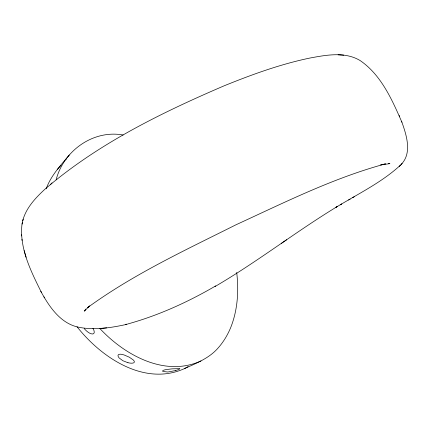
<?xml version="1.0" encoding="UTF-8"?>
<svg xmlns="http://www.w3.org/2000/svg" width="429" height="429" viewBox="0 0 429 429"><rect width="100%" height="100%" fill="white"/><g stroke="black" fill="none" stroke-linecap="round" stroke-linejoin="round"><path stroke-width="0.64" d="M400.949 164.65C412.392 153.362 406.542 135.253 401.914 122.222C392.004 99.603 381.129 74.866 360.038 60.489C344.814 51.394 325.997 55.051 309.561 58.113C280.234 64.253 251.957 74.533 224.238 85.768C160.821 112.993 97.528 144.005 44.852 189.28C34.293 199.035 23.541 210.671 21.836 225.606C19.75 249.329 31.167 271.664 41.35 292.288M22.061 224.083L22.453 222.372M22.785 220.855L23.182 219.144M56.135 179.81C63.54 150.852 93.173 129.526 123.15 135.012M46.198 188.787C50.869 175.702 60.596 165.481 69.305 155.008M85.194 310.129L85.864 309.041L84.24 311.191L89.623 305.931L87.398 307.759C133.349 274.244 185.376 250.155 236.041 224.753C284.877 202.327 333.483 177.928 385.548 163.846L380.77 164.886M65.664 159.663L66.72 158.419M68.168 156.746L68.753 156.086M57.47 169.283L61.143 165.256M214.993 286.551C257.11 261.985 295.619 231.837 337.264 206.537L335.923 207.314L341.618 203.995L340.213 204.81C360.741 192.508 382.641 181.59 400.354 165.262M399.179 166.479L402.15 163.401M281.263 243.463L286.679 239.752M215.701 285.896C188.074 302.027 158.478 315.487 127.617 324.018M348.589 200.021L350.139 199.126M352.617 197.683L354.231 196.75M77.059 326.775C101.314 357.577 144.53 386.706 184.583 368.559C196.632 363.106 209.588 358.065 218.377 347.683C223.504 341.854 227.52 335.135 230.529 327.992C237.634 310.494 238.937 291.098 236.695 272.479M184.583 368.559L188.1 366.623M200.97 360.945C164.827 377.466 124.512 355.003 99.818 328.469M127.005 324.313C110.913 327.82 93.999 330.566 77.67 327.027C59.926 322.839 48.981 306.279 40.798 291.296M380.829 164.875L389.934 163.631L388.299 163.599M125.67 324.383L126.968 324.136M100.365 328.421L106.66 327.853M338.095 54.81L340.808 54.976M341.023 54.976L343.758 55.148M84.245 328.566L84.695 329.134A8.923 3.529 46.8 0 0 90.68 333.649L92.38 334.003L93.602 333.703L94.214 332.781L94.16 331.317A8.923 3.529 46.8 0 0 92.943 328.335M43.935 296.83L44.493 297.833M401.56 121.321L401.914 122.222M399.168 115.455L399.544 116.404M24.158 250.584L26.115 257.244M21.509 234.749L21.638 235.934M21.959 239.253L22.088 240.449M50.44 184.792A8.639 1.314 -67.2 0 1 52.016 182.926M175.574 370.565L167.841 372.018L162.816 371.434A8.671 1.716 -1.2 0 1 166.876 369.482L172.168 368.849L179.713 368.618A8.682 0.804 -14.4 0 1 175.574 370.565M127.939 362.709L122.876 360.73L119.09 357.904A8.859 3.142 28 0 1 124.222 355.008L129.285 357.191L133.167 359.877A8.859 2.874 20.3 0 1 127.939 362.709"/></g></svg>
